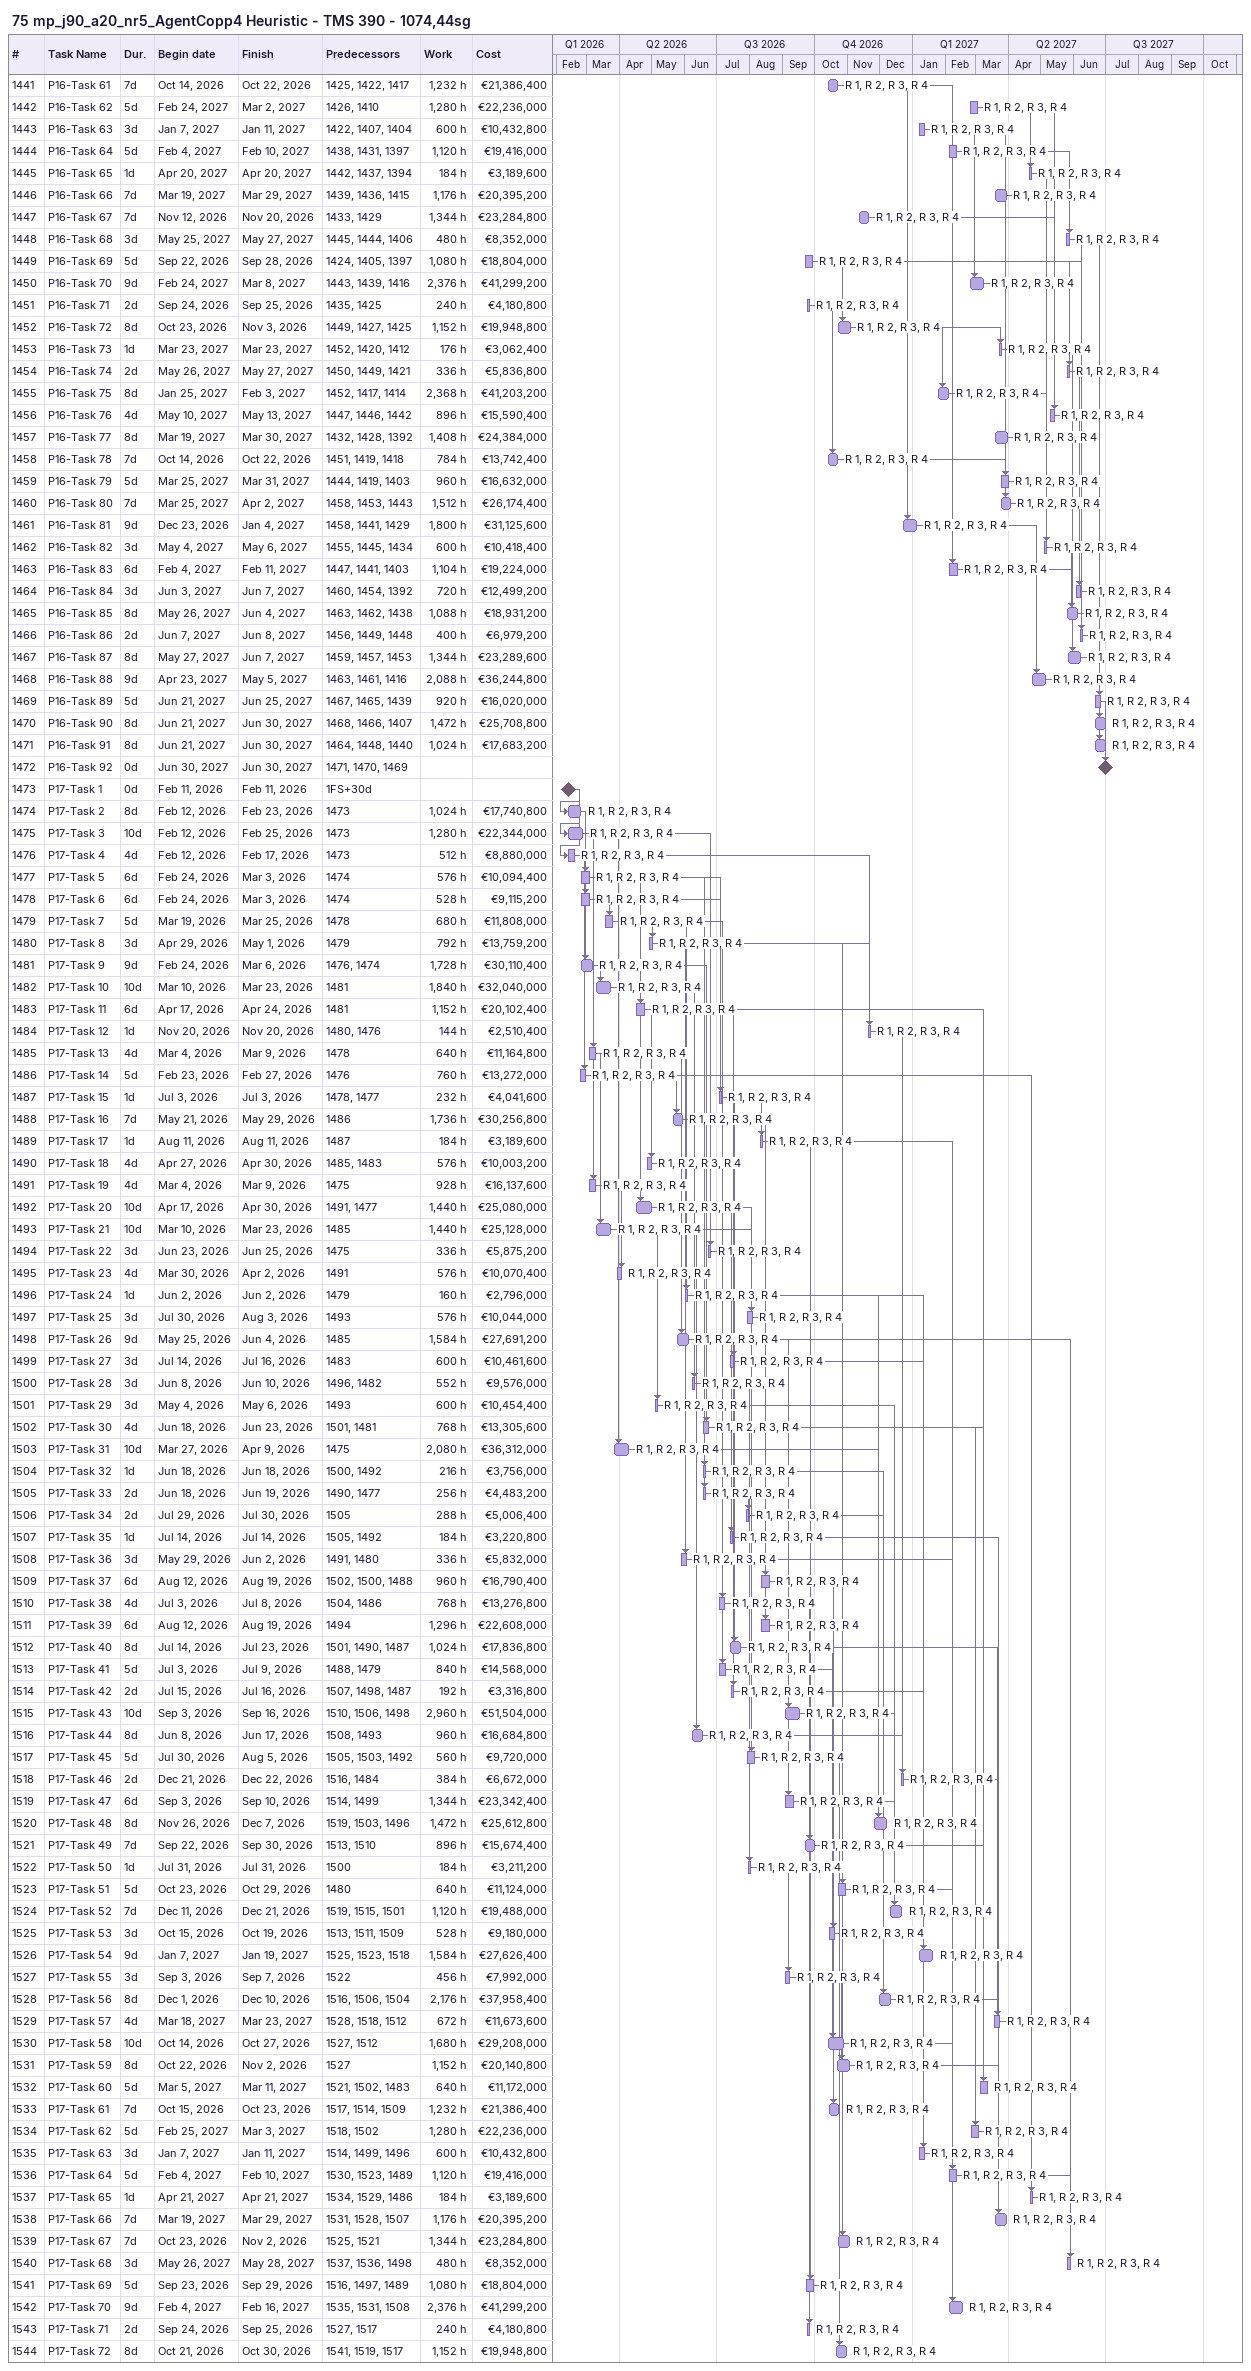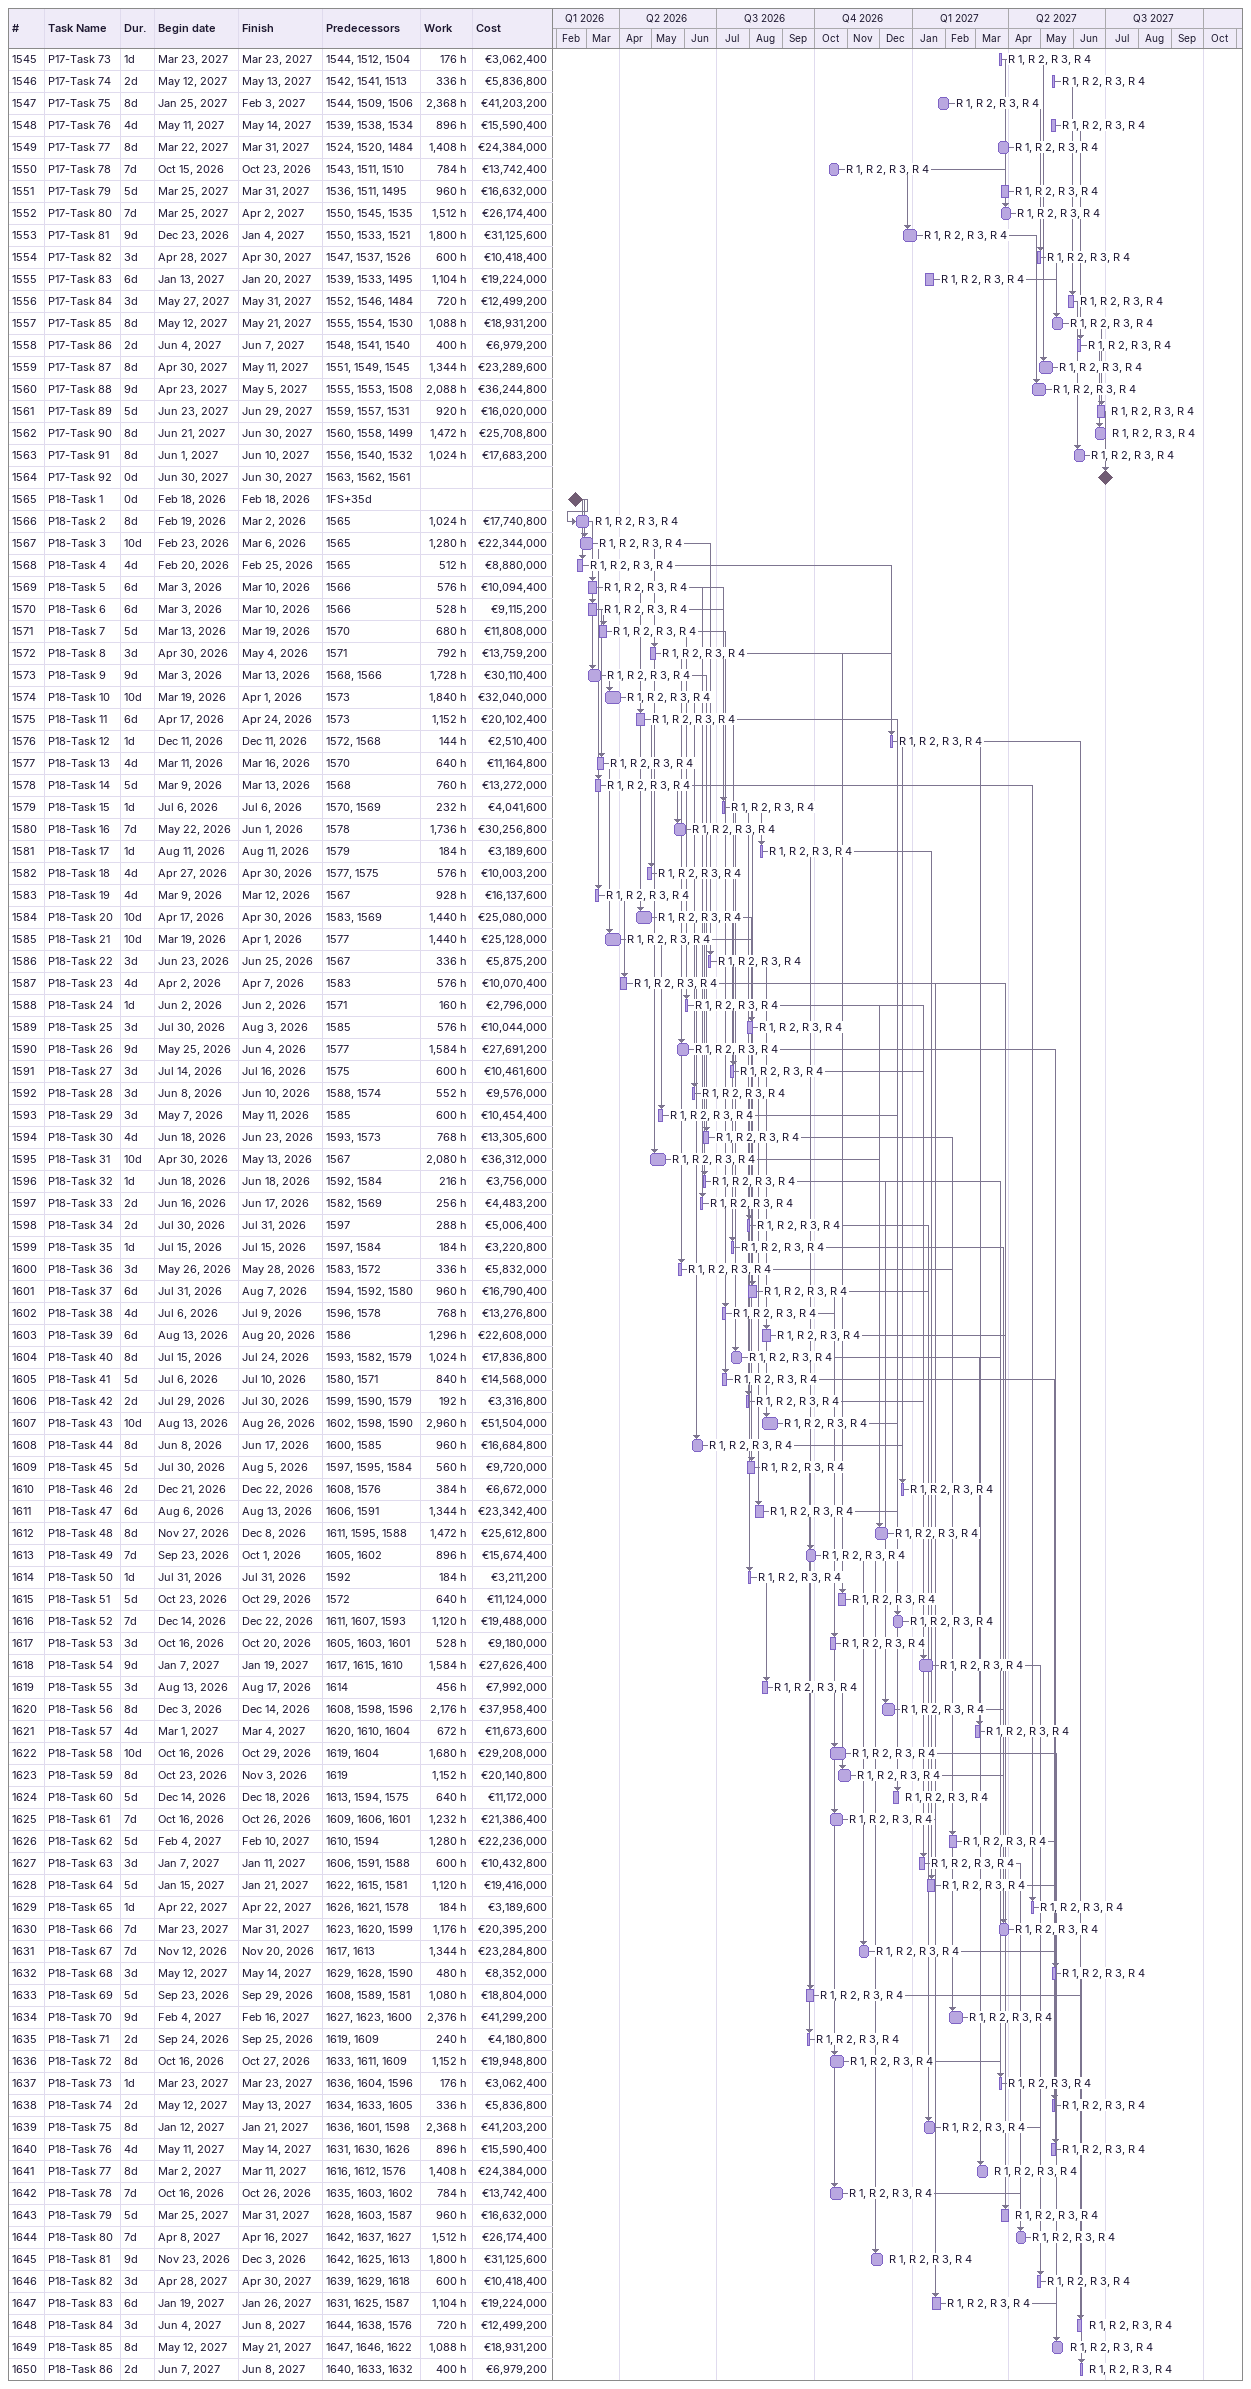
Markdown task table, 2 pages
75 mp_j90_a20_nr5_AgentCopp4 Heuristic - TMS 390 - 1074,44sg

| ID | Task | Duration | Start | Finish | Predecessors | Resources | Work (h) | Cost (€) |
|---|---|---|---|---|---|---|---|---|
| 1441 | P16-Task 61 | 7d | 2026-10-14 | 2026-10-22 | 1425, 1422, 1417 | R 1, R 2, R 3, R 4 | 1232 | 21386400 |
| 1442 | P16-Task 62 | 5d | 2027-02-24 | 2027-03-02 | 1426, 1410 | R 1, R 2, R 3, R 4 | 1280 | 22236000 |
| 1443 | P16-Task 63 | 3d | 2027-01-07 | 2027-01-11 | 1422, 1407, 1404 | R 1, R 2, R 3, R 4 | 600 | 10432800 |
| 1444 | P16-Task 64 | 5d | 2027-02-04 | 2027-02-10 | 1438, 1431, 1397 | R 1, R 2, R 3, R 4 | 1120 | 19416000 |
| 1445 | P16-Task 65 | 1d | 2027-04-20 | 2027-04-20 | 1442, 1437, 1394 | R 1, R 2, R 3, R 4 | 184 | 3189600 |
| 1446 | P16-Task 66 | 7d | 2027-03-19 | 2027-03-29 | 1439, 1436, 1415 | R 1, R 2, R 3, R 4 | 1176 | 20395200 |
| 1447 | P16-Task 67 | 7d | 2026-11-12 | 2026-11-20 | 1433, 1429 | R 1, R 2, R 3, R 4 | 1344 | 23284800 |
| 1448 | P16-Task 68 | 3d | 2027-05-25 | 2027-05-27 | 1445, 1444, 1406 | R 1, R 2, R 3, R 4 | 480 | 8352000 |
| 1449 | P16-Task 69 | 5d | 2026-09-22 | 2026-09-28 | 1424, 1405, 1397 | R 1, R 2, R 3, R 4 | 1080 | 18804000 |
| 1450 | P16-Task 70 | 9d | 2027-02-24 | 2027-03-08 | 1443, 1439, 1416 | R 1, R 2, R 3, R 4 | 2376 | 41299200 |
| 1451 | P16-Task 71 | 2d | 2026-09-24 | 2026-09-25 | 1435, 1425 | R 1, R 2, R 3, R 4 | 240 | 4180800 |
| 1452 | P16-Task 72 | 8d | 2026-10-23 | 2026-11-03 | 1449, 1427, 1425 | R 1, R 2, R 3, R 4 | 1152 | 19948800 |
| 1453 | P16-Task 73 | 1d | 2027-03-23 | 2027-03-23 | 1452, 1420, 1412 | R 1, R 2, R 3, R 4 | 176 | 3062400 |
| 1454 | P16-Task 74 | 2d | 2027-05-26 | 2027-05-27 | 1450, 1449, 1421 | R 1, R 2, R 3, R 4 | 336 | 5836800 |
| 1455 | P16-Task 75 | 8d | 2027-01-25 | 2027-02-03 | 1452, 1417, 1414 | R 1, R 2, R 3, R 4 | 2368 | 41203200 |
| 1456 | P16-Task 76 | 4d | 2027-05-10 | 2027-05-13 | 1447, 1446, 1442 | R 1, R 2, R 3, R 4 | 896 | 15590400 |
| 1457 | P16-Task 77 | 8d | 2027-03-19 | 2027-03-30 | 1432, 1428, 1392 | R 1, R 2, R 3, R 4 | 1408 | 24384000 |
| 1458 | P16-Task 78 | 7d | 2026-10-14 | 2026-10-22 | 1451, 1419, 1418 | R 1, R 2, R 3, R 4 | 784 | 13742400 |
| 1459 | P16-Task 79 | 5d | 2027-03-25 | 2027-03-31 | 1444, 1419, 1403 | R 1, R 2, R 3, R 4 | 960 | 16632000 |
| 1460 | P16-Task 80 | 7d | 2027-03-25 | 2027-04-02 | 1458, 1453, 1443 | R 1, R 2, R 3, R 4 | 1512 | 26174400 |
| 1461 | P16-Task 81 | 9d | 2026-12-23 | 2027-01-04 | 1458, 1441, 1429 | R 1, R 2, R 3, R 4 | 1800 | 31125600 |
| 1462 | P16-Task 82 | 3d | 2027-05-04 | 2027-05-06 | 1455, 1445, 1434 | R 1, R 2, R 3, R 4 | 600 | 10418400 |
| 1463 | P16-Task 83 | 6d | 2027-02-04 | 2027-02-11 | 1447, 1441, 1403 | R 1, R 2, R 3, R 4 | 1104 | 19224000 |
| 1464 | P16-Task 84 | 3d | 2027-06-03 | 2027-06-07 | 1460, 1454, 1392 | R 1, R 2, R 3, R 4 | 720 | 12499200 |
| 1465 | P16-Task 85 | 8d | 2027-05-26 | 2027-06-04 | 1463, 1462, 1438 | R 1, R 2, R 3, R 4 | 1088 | 18931200 |
| 1466 | P16-Task 86 | 2d | 2027-06-07 | 2027-06-08 | 1456, 1449, 1448 | R 1, R 2, R 3, R 4 | 400 | 6979200 |
| 1467 | P16-Task 87 | 8d | 2027-05-27 | 2027-06-07 | 1459, 1457, 1453 | R 1, R 2, R 3, R 4 | 1344 | 23289600 |
| 1468 | P16-Task 88 | 9d | 2027-04-23 | 2027-05-05 | 1463, 1461, 1416 | R 1, R 2, R 3, R 4 | 2088 | 36244800 |
| 1469 | P16-Task 89 | 5d | 2027-06-21 | 2027-06-25 | 1467, 1465, 1439 | R 1, R 2, R 3, R 4 | 920 | 16020000 |
| 1470 | P16-Task 90 | 8d | 2027-06-21 | 2027-06-30 | 1468, 1466, 1407 | R 1, R 2, R 3, R 4 | 1472 | 25708800 |
| 1471 | P16-Task 91 | 8d | 2027-06-21 | 2027-06-30 | 1464, 1448, 1440 | R 1, R 2, R 3, R 4 | 1024 | 17683200 |
| 1472 | P16-Task 92 | 0d | 2027-06-30 | 2027-06-30 | 1471, 1470, 1469 |  |  |  |
| 1473 | P17-Task 1 | 0d | 2026-02-11 | 2026-02-11 | 1FS+30d |  |  |  |
| 1474 | P17-Task 2 | 8d | 2026-02-12 | 2026-02-23 | 1473 | R 1, R 2, R 3, R 4 | 1024 | 17740800 |
| 1475 | P17-Task 3 | 10d | 2026-02-12 | 2026-02-25 | 1473 | R 1, R 2, R 3, R 4 | 1280 | 22344000 |
| 1476 | P17-Task 4 | 4d | 2026-02-12 | 2026-02-17 | 1473 | R 1, R 2, R 3, R 4 | 512 | 8880000 |
| 1477 | P17-Task 5 | 6d | 2026-02-24 | 2026-03-03 | 1474 | R 1, R 2, R 3, R 4 | 576 | 10094400 |
| 1478 | P17-Task 6 | 6d | 2026-02-24 | 2026-03-03 | 1474 | R 1, R 2, R 3, R 4 | 528 | 9115200 |
| 1479 | P17-Task 7 | 5d | 2026-03-19 | 2026-03-25 | 1478 | R 1, R 2, R 3, R 4 | 680 | 11808000 |
| 1480 | P17-Task 8 | 3d | 2026-04-29 | 2026-05-01 | 1479 | R 1, R 2, R 3, R 4 | 792 | 13759200 |
| 1481 | P17-Task 9 | 9d | 2026-02-24 | 2026-03-06 | 1476, 1474 | R 1, R 2, R 3, R 4 | 1728 | 30110400 |
| 1482 | P17-Task 10 | 10d | 2026-03-10 | 2026-03-23 | 1481 | R 1, R 2, R 3, R 4 | 1840 | 32040000 |
| 1483 | P17-Task 11 | 6d | 2026-04-17 | 2026-04-24 | 1481 | R 1, R 2, R 3, R 4 | 1152 | 20102400 |
| 1484 | P17-Task 12 | 1d | 2026-11-20 | 2026-11-20 | 1480, 1476 | R 1, R 2, R 3, R 4 | 144 | 2510400 |
| 1485 | P17-Task 13 | 4d | 2026-03-04 | 2026-03-09 | 1478 | R 1, R 2, R 3, R 4 | 640 | 11164800 |
| 1486 | P17-Task 14 | 5d | 2026-02-23 | 2026-02-27 | 1476 | R 1, R 2, R 3, R 4 | 760 | 13272000 |
| 1487 | P17-Task 15 | 1d | 2026-07-03 | 2026-07-03 | 1478, 1477 | R 1, R 2, R 3, R 4 | 232 | 4041600 |
| 1488 | P17-Task 16 | 7d | 2026-05-21 | 2026-05-29 | 1486 | R 1, R 2, R 3, R 4 | 1736 | 30256800 |
| 1489 | P17-Task 17 | 1d | 2026-08-11 | 2026-08-11 | 1487 | R 1, R 2, R 3, R 4 | 184 | 3189600 |
| 1490 | P17-Task 18 | 4d | 2026-04-27 | 2026-04-30 | 1485, 1483 | R 1, R 2, R 3, R 4 | 576 | 10003200 |
| 1491 | P17-Task 19 | 4d | 2026-03-04 | 2026-03-09 | 1475 | R 1, R 2, R 3, R 4 | 928 | 16137600 |
| 1492 | P17-Task 20 | 10d | 2026-04-17 | 2026-04-30 | 1491, 1477 | R 1, R 2, R 3, R 4 | 1440 | 25080000 |
| 1493 | P17-Task 21 | 10d | 2026-03-10 | 2026-03-23 | 1485 | R 1, R 2, R 3, R 4 | 1440 | 25128000 |
| 1494 | P17-Task 22 | 3d | 2026-06-23 | 2026-06-25 | 1475 | R 1, R 2, R 3, R 4 | 336 | 5875200 |
| 1495 | P17-Task 23 | 4d | 2026-03-30 | 2026-04-02 | 1491 | R 1, R 2, R 3, R 4 | 576 | 10070400 |
| 1496 | P17-Task 24 | 1d | 2026-06-02 | 2026-06-02 | 1479 | R 1, R 2, R 3, R 4 | 160 | 2796000 |
| 1497 | P17-Task 25 | 3d | 2026-07-30 | 2026-08-03 | 1493 | R 1, R 2, R 3, R 4 | 576 | 10044000 |
| 1498 | P17-Task 26 | 9d | 2026-05-25 | 2026-06-04 | 1485 | R 1, R 2, R 3, R 4 | 1584 | 27691200 |
| 1499 | P17-Task 27 | 3d | 2026-07-14 | 2026-07-16 | 1483 | R 1, R 2, R 3, R 4 | 600 | 10461600 |
| 1500 | P17-Task 28 | 3d | 2026-06-08 | 2026-06-10 | 1496, 1482 | R 1, R 2, R 3, R 4 | 552 | 9576000 |
| 1501 | P17-Task 29 | 3d | 2026-05-04 | 2026-05-06 | 1493 | R 1, R 2, R 3, R 4 | 600 | 10454400 |
| 1502 | P17-Task 30 | 4d | 2026-06-18 | 2026-06-23 | 1501, 1481 | R 1, R 2, R 3, R 4 | 768 | 13305600 |
| 1503 | P17-Task 31 | 10d | 2026-03-27 | 2026-04-09 | 1475 | R 1, R 2, R 3, R 4 | 2080 | 36312000 |
| 1504 | P17-Task 32 | 1d | 2026-06-18 | 2026-06-18 | 1500, 1492 | R 1, R 2, R 3, R 4 | 216 | 3756000 |
| 1505 | P17-Task 33 | 2d | 2026-06-18 | 2026-06-19 | 1490, 1477 | R 1, R 2, R 3, R 4 | 256 | 4483200 |
| 1506 | P17-Task 34 | 2d | 2026-07-29 | 2026-07-30 | 1505 | R 1, R 2, R 3, R 4 | 288 | 5006400 |
| 1507 | P17-Task 35 | 1d | 2026-07-14 | 2026-07-14 | 1505, 1492 | R 1, R 2, R 3, R 4 | 184 | 3220800 |
| 1508 | P17-Task 36 | 3d | 2026-05-29 | 2026-06-02 | 1491, 1480 | R 1, R 2, R 3, R 4 | 336 | 5832000 |
| 1509 | P17-Task 37 | 6d | 2026-08-12 | 2026-08-19 | 1502, 1500, 1488 | R 1, R 2, R 3, R 4 | 960 | 16790400 |
| 1510 | P17-Task 38 | 4d | 2026-07-03 | 2026-07-08 | 1504, 1486 | R 1, R 2, R 3, R 4 | 768 | 13276800 |
| 1511 | P17-Task 39 | 6d | 2026-08-12 | 2026-08-19 | 1494 | R 1, R 2, R 3, R 4 | 1296 | 22608000 |
| 1512 | P17-Task 40 | 8d | 2026-07-14 | 2026-07-23 | 1501, 1490, 1487 | R 1, R 2, R 3, R 4 | 1024 | 17836800 |
| 1513 | P17-Task 41 | 5d | 2026-07-03 | 2026-07-09 | 1488, 1479 | R 1, R 2, R 3, R 4 | 840 | 14568000 |
| 1514 | P17-Task 42 | 2d | 2026-07-15 | 2026-07-16 | 1507, 1498, 1487 | R 1, R 2, R 3, R 4 | 192 | 3316800 |
| 1515 | P17-Task 43 | 10d | 2026-09-03 | 2026-09-16 | 1510, 1506, 1498 | R 1, R 2, R 3, R 4 | 2960 | 51504000 |
| 1516 | P17-Task 44 | 8d | 2026-06-08 | 2026-06-17 | 1508, 1493 | R 1, R 2, R 3, R 4 | 960 | 16684800 |
| 1517 | P17-Task 45 | 5d | 2026-07-30 | 2026-08-05 | 1505, 1503, 1492 | R 1, R 2, R 3, R 4 | 560 | 9720000 |
| 1518 | P17-Task 46 | 2d | 2026-12-21 | 2026-12-22 | 1516, 1484 | R 1, R 2, R 3, R 4 | 384 | 6672000 |
| 1519 | P17-Task 47 | 6d | 2026-09-03 | 2026-09-10 | 1514, 1499 | R 1, R 2, R 3, R 4 | 1344 | 23342400 |
| 1520 | P17-Task 48 | 8d | 2026-11-26 | 2026-12-07 | 1519, 1503, 1496 | R 1, R 2, R 3, R 4 | 1472 | 25612800 |
| 1521 | P17-Task 49 | 7d | 2026-09-22 | 2026-09-30 | 1513, 1510 | R 1, R 2, R 3, R 4 | 896 | 15674400 |
| 1522 | P17-Task 50 | 1d | 2026-07-31 | 2026-07-31 | 1500 | R 1, R 2, R 3, R 4 | 184 | 3211200 |
| 1523 | P17-Task 51 | 5d | 2026-10-23 | 2026-10-29 | 1480 | R 1, R 2, R 3, R 4 | 640 | 11124000 |
| 1524 | P17-Task 52 | 7d | 2026-12-11 | 2026-12-21 | 1519, 1515, 1501 | R 1, R 2, R 3, R 4 | 1120 | 19488000 |
| 1525 | P17-Task 53 | 3d | 2026-10-15 | 2026-10-19 | 1513, 1511, 1509 | R 1, R 2, R 3, R 4 | 528 | 9180000 |
| 1526 | P17-Task 54 | 9d | 2027-01-07 | 2027-01-19 | 1525, 1523, 1518 | R 1, R 2, R 3, R 4 | 1584 | 27626400 |
| 1527 | P17-Task 55 | 3d | 2026-09-03 | 2026-09-07 | 1522 | R 1, R 2, R 3, R 4 | 456 | 7992000 |
| 1528 | P17-Task 56 | 8d | 2026-12-01 | 2026-12-10 | 1516, 1506, 1504 | R 1, R 2, R 3, R 4 | 2176 | 37958400 |
| 1529 | P17-Task 57 | 4d | 2027-03-18 | 2027-03-23 | 1528, 1518, 1512 | R 1, R 2, R 3, R 4 | 672 | 11673600 |
| 1530 | P17-Task 58 | 10d | 2026-10-14 | 2026-10-27 | 1527, 1512 | R 1, R 2, R 3, R 4 | 1680 | 29208000 |
| 1531 | P17-Task 59 | 8d | 2026-10-22 | 2026-11-02 | 1527 | R 1, R 2, R 3, R 4 | 1152 | 20140800 |
| 1532 | P17-Task 60 | 5d | 2027-03-05 | 2027-03-11 | 1521, 1502, 1483 | R 1, R 2, R 3, R 4 | 640 | 11172000 |
| 1533 | P17-Task 61 | 7d | 2026-10-15 | 2026-10-23 | 1517, 1514, 1509 | R 1, R 2, R 3, R 4 | 1232 | 21386400 |
| 1534 | P17-Task 62 | 5d | 2027-02-25 | 2027-03-03 | 1518, 1502 | R 1, R 2, R 3, R 4 | 1280 | 22236000 |
| 1535 | P17-Task 63 | 3d | 2027-01-07 | 2027-01-11 | 1514, 1499, 1496 | R 1, R 2, R 3, R 4 | 600 | 10432800 |
| 1536 | P17-Task 64 | 5d | 2027-02-04 | 2027-02-10 | 1530, 1523, 1489 | R 1, R 2, R 3, R 4 | 1120 | 19416000 |
| 1537 | P17-Task 65 | 1d | 2027-04-21 | 2027-04-21 | 1534, 1529, 1486 | R 1, R 2, R 3, R 4 | 184 | 3189600 |
| 1538 | P17-Task 66 | 7d | 2027-03-19 | 2027-03-29 | 1531, 1528, 1507 | R 1, R 2, R 3, R 4 | 1176 | 20395200 |
| 1539 | P17-Task 67 | 7d | 2026-10-23 | 2026-11-02 | 1525, 1521 | R 1, R 2, R 3, R 4 | 1344 | 23284800 |
| 1540 | P17-Task 68 | 3d | 2027-05-26 | 2027-05-28 | 1537, 1536, 1498 | R 1, R 2, R 3, R 4 | 480 | 8352000 |
| 1541 | P17-Task 69 | 5d | 2026-09-23 | 2026-09-29 | 1516, 1497, 1489 | R 1, R 2, R 3, R 4 | 1080 | 18804000 |
| 1542 | P17-Task 70 | 9d | 2027-02-04 | 2027-02-16 | 1535, 1531, 1508 | R 1, R 2, R 3, R 4 | 2376 | 41299200 |
| 1543 | P17-Task 71 | 2d | 2026-09-24 | 2026-09-25 | 1527, 1517 | R 1, R 2, R 3, R 4 | 240 | 4180800 |
| 1544 | P17-Task 72 | 8d | 2026-10-21 | 2026-10-30 | 1541, 1519, 1517 | R 1, R 2, R 3, R 4 | 1152 | 19948800 |
| 1545 | P17-Task 73 | 1d | 2027-03-23 | 2027-03-23 | 1544, 1512, 1504 | R 1, R 2, R 3, R 4 | 176 | 3062400 |
| 1546 | P17-Task 74 | 2d | 2027-05-12 | 2027-05-13 | 1542, 1541, 1513 | R 1, R 2, R 3, R 4 | 336 | 5836800 |
| 1547 | P17-Task 75 | 8d | 2027-01-25 | 2027-02-03 | 1544, 1509, 1506 | R 1, R 2, R 3, R 4 | 2368 | 41203200 |
| 1548 | P17-Task 76 | 4d | 2027-05-11 | 2027-05-14 | 1539, 1538, 1534 | R 1, R 2, R 3, R 4 | 896 | 15590400 |
| 1549 | P17-Task 77 | 8d | 2027-03-22 | 2027-03-31 | 1524, 1520, 1484 | R 1, R 2, R 3, R 4 | 1408 | 24384000 |
| 1550 | P17-Task 78 | 7d | 2026-10-15 | 2026-10-23 | 1543, 1511, 1510 | R 1, R 2, R 3, R 4 | 784 | 13742400 |
| 1551 | P17-Task 79 | 5d | 2027-03-25 | 2027-03-31 | 1536, 1511, 1495 | R 1, R 2, R 3, R 4 | 960 | 16632000 |
| 1552 | P17-Task 80 | 7d | 2027-03-25 | 2027-04-02 | 1550, 1545, 1535 | R 1, R 2, R 3, R 4 | 1512 | 26174400 |
| 1553 | P17-Task 81 | 9d | 2026-12-23 | 2027-01-04 | 1550, 1533, 1521 | R 1, R 2, R 3, R 4 | 1800 | 31125600 |
| 1554 | P17-Task 82 | 3d | 2027-04-28 | 2027-04-30 | 1547, 1537, 1526 | R 1, R 2, R 3, R 4 | 600 | 10418400 |
| 1555 | P17-Task 83 | 6d | 2027-01-13 | 2027-01-20 | 1539, 1533, 1495 | R 1, R 2, R 3, R 4 | 1104 | 19224000 |
| 1556 | P17-Task 84 | 3d | 2027-05-27 | 2027-05-31 | 1552, 1546, 1484 | R 1, R 2, R 3, R 4 | 720 | 12499200 |
| 1557 | P17-Task 85 | 8d | 2027-05-12 | 2027-05-21 | 1555, 1554, 1530 | R 1, R 2, R 3, R 4 | 1088 | 18931200 |
| 1558 | P17-Task 86 | 2d | 2027-06-04 | 2027-06-07 | 1548, 1541, 1540 | R 1, R 2, R 3, R 4 | 400 | 6979200 |
| 1559 | P17-Task 87 | 8d | 2027-04-30 | 2027-05-11 | 1551, 1549, 1545 | R 1, R 2, R 3, R 4 | 1344 | 23289600 |
| 1560 | P17-Task 88 | 9d | 2027-04-23 | 2027-05-05 | 1555, 1553, 1508 | R 1, R 2, R 3, R 4 | 2088 | 36244800 |
| 1561 | P17-Task 89 | 5d | 2027-06-23 | 2027-06-29 | 1559, 1557, 1531 | R 1, R 2, R 3, R 4 | 920 | 16020000 |
| 1562 | P17-Task 90 | 8d | 2027-06-21 | 2027-06-30 | 1560, 1558, 1499 | R 1, R 2, R 3, R 4 | 1472 | 25708800 |
| 1563 | P17-Task 91 | 8d | 2027-06-01 | 2027-06-10 | 1556, 1540, 1532 | R 1, R 2, R 3, R 4 | 1024 | 17683200 |
| 1564 | P17-Task 92 | 0d | 2027-06-30 | 2027-06-30 | 1563, 1562, 1561 |  |  |  |
| 1565 | P18-Task 1 | 0d | 2026-02-18 | 2026-02-18 | 1FS+35d |  |  |  |
| 1566 | P18-Task 2 | 8d | 2026-02-19 | 2026-03-02 | 1565 | R 1, R 2, R 3, R 4 | 1024 | 17740800 |
| 1567 | P18-Task 3 | 10d | 2026-02-23 | 2026-03-06 | 1565 | R 1, R 2, R 3, R 4 | 1280 | 22344000 |
| 1568 | P18-Task 4 | 4d | 2026-02-20 | 2026-02-25 | 1565 | R 1, R 2, R 3, R 4 | 512 | 8880000 |
| 1569 | P18-Task 5 | 6d | 2026-03-03 | 2026-03-10 | 1566 | R 1, R 2, R 3, R 4 | 576 | 10094400 |
| 1570 | P18-Task 6 | 6d | 2026-03-03 | 2026-03-10 | 1566 | R 1, R 2, R 3, R 4 | 528 | 9115200 |
| 1571 | P18-Task 7 | 5d | 2026-03-13 | 2026-03-19 | 1570 | R 1, R 2, R 3, R 4 | 680 | 11808000 |
| 1572 | P18-Task 8 | 3d | 2026-04-30 | 2026-05-04 | 1571 | R 1, R 2, R 3, R 4 | 792 | 13759200 |
| 1573 | P18-Task 9 | 9d | 2026-03-03 | 2026-03-13 | 1568, 1566 | R 1, R 2, R 3, R 4 | 1728 | 30110400 |
| 1574 | P18-Task 10 | 10d | 2026-03-19 | 2026-04-01 | 1573 | R 1, R 2, R 3, R 4 | 1840 | 32040000 |
| 1575 | P18-Task 11 | 6d | 2026-04-17 | 2026-04-24 | 1573 | R 1, R 2, R 3, R 4 | 1152 | 20102400 |
| 1576 | P18-Task 12 | 1d | 2026-12-11 | 2026-12-11 | 1572, 1568 | R 1, R 2, R 3, R 4 | 144 | 2510400 |
| 1577 | P18-Task 13 | 4d | 2026-03-11 | 2026-03-16 | 1570 | R 1, R 2, R 3, R 4 | 640 | 11164800 |
| 1578 | P18-Task 14 | 5d | 2026-03-09 | 2026-03-13 | 1568 | R 1, R 2, R 3, R 4 | 760 | 13272000 |
| 1579 | P18-Task 15 | 1d | 2026-07-06 | 2026-07-06 | 1570, 1569 | R 1, R 2, R 3, R 4 | 232 | 4041600 |
| 1580 | P18-Task 16 | 7d | 2026-05-22 | 2026-06-01 | 1578 | R 1, R 2, R 3, R 4 | 1736 | 30256800 |
| 1581 | P18-Task 17 | 1d | 2026-08-11 | 2026-08-11 | 1579 | R 1, R 2, R 3, R 4 | 184 | 3189600 |
| 1582 | P18-Task 18 | 4d | 2026-04-27 | 2026-04-30 | 1577, 1575 | R 1, R 2, R 3, R 4 | 576 | 10003200 |
| 1583 | P18-Task 19 | 4d | 2026-03-09 | 2026-03-12 | 1567 | R 1, R 2, R 3, R 4 | 928 | 16137600 |
| 1584 | P18-Task 20 | 10d | 2026-04-17 | 2026-04-30 | 1583, 1569 | R 1, R 2, R 3, R 4 | 1440 | 25080000 |
| 1585 | P18-Task 21 | 10d | 2026-03-19 | 2026-04-01 | 1577 | R 1, R 2, R 3, R 4 | 1440 | 25128000 |
| 1586 | P18-Task 22 | 3d | 2026-06-23 | 2026-06-25 | 1567 | R 1, R 2, R 3, R 4 | 336 | 5875200 |
| 1587 | P18-Task 23 | 4d | 2026-04-02 | 2026-04-07 | 1583 | R 1, R 2, R 3, R 4 | 576 | 10070400 |
| 1588 | P18-Task 24 | 1d | 2026-06-02 | 2026-06-02 | 1571 | R 1, R 2, R 3, R 4 | 160 | 2796000 |
| 1589 | P18-Task 25 | 3d | 2026-07-30 | 2026-08-03 | 1585 | R 1, R 2, R 3, R 4 | 576 | 10044000 |
| 1590 | P18-Task 26 | 9d | 2026-05-25 | 2026-06-04 | 1577 | R 1, R 2, R 3, R 4 | 1584 | 27691200 |
| 1591 | P18-Task 27 | 3d | 2026-07-14 | 2026-07-16 | 1575 | R 1, R 2, R 3, R 4 | 600 | 10461600 |
| 1592 | P18-Task 28 | 3d | 2026-06-08 | 2026-06-10 | 1588, 1574 | R 1, R 2, R 3, R 4 | 552 | 9576000 |
| 1593 | P18-Task 29 | 3d | 2026-05-07 | 2026-05-11 | 1585 | R 1, R 2, R 3, R 4 | 600 | 10454400 |
| 1594 | P18-Task 30 | 4d | 2026-06-18 | 2026-06-23 | 1593, 1573 | R 1, R 2, R 3, R 4 | 768 | 13305600 |
| 1595 | P18-Task 31 | 10d | 2026-04-30 | 2026-05-13 | 1567 | R 1, R 2, R 3, R 4 | 2080 | 36312000 |
| 1596 | P18-Task 32 | 1d | 2026-06-18 | 2026-06-18 | 1592, 1584 | R 1, R 2, R 3, R 4 | 216 | 3756000 |
| 1597 | P18-Task 33 | 2d | 2026-06-16 | 2026-06-17 | 1582, 1569 | R 1, R 2, R 3, R 4 | 256 | 4483200 |
| 1598 | P18-Task 34 | 2d | 2026-07-30 | 2026-07-31 | 1597 | R 1, R 2, R 3, R 4 | 288 | 5006400 |
| 1599 | P18-Task 35 | 1d | 2026-07-15 | 2026-07-15 | 1597, 1584 | R 1, R 2, R 3, R 4 | 184 | 3220800 |
| 1600 | P18-Task 36 | 3d | 2026-05-26 | 2026-05-28 | 1583, 1572 | R 1, R 2, R 3, R 4 | 336 | 5832000 |
| 1601 | P18-Task 37 | 6d | 2026-07-31 | 2026-08-07 | 1594, 1592, 1580 | R 1, R 2, R 3, R 4 | 960 | 16790400 |
| 1602 | P18-Task 38 | 4d | 2026-07-06 | 2026-07-09 | 1596, 1578 | R 1, R 2, R 3, R 4 | 768 | 13276800 |
| 1603 | P18-Task 39 | 6d | 2026-08-13 | 2026-08-20 | 1586 | R 1, R 2, R 3, R 4 | 1296 | 22608000 |
| 1604 | P18-Task 40 | 8d | 2026-07-15 | 2026-07-24 | 1593, 1582, 1579 | R 1, R 2, R 3, R 4 | 1024 | 17836800 |
| 1605 | P18-Task 41 | 5d | 2026-07-06 | 2026-07-10 | 1580, 1571 | R 1, R 2, R 3, R 4 | 840 | 14568000 |
| 1606 | P18-Task 42 | 2d | 2026-07-29 | 2026-07-30 | 1599, 1590, 1579 | R 1, R 2, R 3, R 4 | 192 | 3316800 |
| 1607 | P18-Task 43 | 10d | 2026-08-13 | 2026-08-26 | 1602, 1598, 1590 | R 1, R 2, R 3, R 4 | 2960 | 51504000 |
| 1608 | P18-Task 44 | 8d | 2026-06-08 | 2026-06-17 | 1600, 1585 | R 1, R 2, R 3, R 4 | 960 | 16684800 |
| 1609 | P18-Task 45 | 5d | 2026-07-30 | 2026-08-05 | 1597, 1595, 1584 | R 1, R 2, R 3, R 4 | 560 | 9720000 |
| 1610 | P18-Task 46 | 2d | 2026-12-21 | 2026-12-22 | 1608, 1576 | R 1, R 2, R 3, R 4 | 384 | 6672000 |
| 1611 | P18-Task 47 | 6d | 2026-08-06 | 2026-08-13 | 1606, 1591 | R 1, R 2, R 3, R 4 | 1344 | 23342400 |
| 1612 | P18-Task 48 | 8d | 2026-11-27 | 2026-12-08 | 1611, 1595, 1588 | R 1, R 2, R 3, R 4 | 1472 | 25612800 |
| 1613 | P18-Task 49 | 7d | 2026-09-23 | 2026-10-01 | 1605, 1602 | R 1, R 2, R 3, R 4 | 896 | 15674400 |
| 1614 | P18-Task 50 | 1d | 2026-07-31 | 2026-07-31 | 1592 | R 1, R 2, R 3, R 4 | 184 | 3211200 |
| 1615 | P18-Task 51 | 5d | 2026-10-23 | 2026-10-29 | 1572 | R 1, R 2, R 3, R 4 | 640 | 11124000 |
| 1616 | P18-Task 52 | 7d | 2026-12-14 | 2026-12-22 | 1611, 1607, 1593 | R 1, R 2, R 3, R 4 | 1120 | 19488000 |
| 1617 | P18-Task 53 | 3d | 2026-10-16 | 2026-10-20 | 1605, 1603, 1601 | R 1, R 2, R 3, R 4 | 528 | 9180000 |
| 1618 | P18-Task 54 | 9d | 2027-01-07 | 2027-01-19 | 1617, 1615, 1610 | R 1, R 2, R 3, R 4 | 1584 | 27626400 |
| 1619 | P18-Task 55 | 3d | 2026-08-13 | 2026-08-17 | 1614 | R 1, R 2, R 3, R 4 | 456 | 7992000 |
| 1620 | P18-Task 56 | 8d | 2026-12-03 | 2026-12-14 | 1608, 1598, 1596 | R 1, R 2, R 3, R 4 | 2176 | 37958400 |
| 1621 | P18-Task 57 | 4d | 2027-03-01 | 2027-03-04 | 1620, 1610, 1604 | R 1, R 2, R 3, R 4 | 672 | 11673600 |
| 1622 | P18-Task 58 | 10d | 2026-10-16 | 2026-10-29 | 1619, 1604 | R 1, R 2, R 3, R 4 | 1680 | 29208000 |
| 1623 | P18-Task 59 | 8d | 2026-10-23 | 2026-11-03 | 1619 | R 1, R 2, R 3, R 4 | 1152 | 20140800 |
| 1624 | P18-Task 60 | 5d | 2026-12-14 | 2026-12-18 | 1613, 1594, 1575 | R 1, R 2, R 3, R 4 | 640 | 11172000 |
| 1625 | P18-Task 61 | 7d | 2026-10-16 | 2026-10-26 | 1609, 1606, 1601 | R 1, R 2, R 3, R 4 | 1232 | 21386400 |
| 1626 | P18-Task 62 | 5d | 2027-02-04 | 2027-02-10 | 1610, 1594 | R 1, R 2, R 3, R 4 | 1280 | 22236000 |
| 1627 | P18-Task 63 | 3d | 2027-01-07 | 2027-01-11 | 1606, 1591, 1588 | R 1, R 2, R 3, R 4 | 600 | 10432800 |
| 1628 | P18-Task 64 | 5d | 2027-01-15 | 2027-01-21 | 1622, 1615, 1581 | R 1, R 2, R 3, R 4 | 1120 | 19416000 |
| 1629 | P18-Task 65 | 1d | 2027-04-22 | 2027-04-22 | 1626, 1621, 1578 | R 1, R 2, R 3, R 4 | 184 | 3189600 |
| 1630 | P18-Task 66 | 7d | 2027-03-23 | 2027-03-31 | 1623, 1620, 1599 | R 1, R 2, R 3, R 4 | 1176 | 20395200 |
| 1631 | P18-Task 67 | 7d | 2026-11-12 | 2026-11-20 | 1617, 1613 | R 1, R 2, R 3, R 4 | 1344 | 23284800 |
| 1632 | P18-Task 68 | 3d | 2027-05-12 | 2027-05-14 | 1629, 1628, 1590 | R 1, R 2, R 3, R 4 | 480 | 8352000 |
| 1633 | P18-Task 69 | 5d | 2026-09-23 | 2026-09-29 | 1608, 1589, 1581 | R 1, R 2, R 3, R 4 | 1080 | 18804000 |
| 1634 | P18-Task 70 | 9d | 2027-02-04 | 2027-02-16 | 1627, 1623, 1600 | R 1, R 2, R 3, R 4 | 2376 | 41299200 |
| 1635 | P18-Task 71 | 2d | 2026-09-24 | 2026-09-25 | 1619, 1609 | R 1, R 2, R 3, R 4 | 240 | 4180800 |
| 1636 | P18-Task 72 | 8d | 2026-10-16 | 2026-10-27 | 1633, 1611, 1609 | R 1, R 2, R 3, R 4 | 1152 | 19948800 |
| 1637 | P18-Task 73 | 1d | 2027-03-23 | 2027-03-23 | 1636, 1604, 1596 | R 1, R 2, R 3, R 4 | 176 | 3062400 |
| 1638 | P18-Task 74 | 2d | 2027-05-12 | 2027-05-13 | 1634, 1633, 1605 | R 1, R 2, R 3, R 4 | 336 | 5836800 |
| 1639 | P18-Task 75 | 8d | 2027-01-12 | 2027-01-21 | 1636, 1601, 1598 | R 1, R 2, R 3, R 4 | 2368 | 41203200 |
| 1640 | P18-Task 76 | 4d | 2027-05-11 | 2027-05-14 | 1631, 1630, 1626 | R 1, R 2, R 3, R 4 | 896 | 15590400 |
| 1641 | P18-Task 77 | 8d | 2027-03-02 | 2027-03-11 | 1616, 1612, 1576 | R 1, R 2, R 3, R 4 | 1408 | 24384000 |
| 1642 | P18-Task 78 | 7d | 2026-10-16 | 2026-10-26 | 1635, 1603, 1602 | R 1, R 2, R 3, R 4 | 784 | 13742400 |
| 1643 | P18-Task 79 | 5d | 2027-03-25 | 2027-03-31 | 1628, 1603, 1587 | R 1, R 2, R 3, R 4 | 960 | 16632000 |
| 1644 | P18-Task 80 | 7d | 2027-04-08 | 2027-04-16 | 1642, 1637, 1627 | R 1, R 2, R 3, R 4 | 1512 | 26174400 |
| 1645 | P18-Task 81 | 9d | 2026-11-23 | 2026-12-03 | 1642, 1625, 1613 | R 1, R 2, R 3, R 4 | 1800 | 31125600 |
| 1646 | P18-Task 82 | 3d | 2027-04-28 | 2027-04-30 | 1639, 1629, 1618 | R 1, R 2, R 3, R 4 | 600 | 10418400 |
| 1647 | P18-Task 83 | 6d | 2027-01-19 | 2027-01-26 | 1631, 1625, 1587 | R 1, R 2, R 3, R 4 | 1104 | 19224000 |
| 1648 | P18-Task 84 | 3d | 2027-06-04 | 2027-06-08 | 1644, 1638, 1576 | R 1, R 2, R 3, R 4 | 720 | 12499200 |
| 1649 | P18-Task 85 | 8d | 2027-05-12 | 2027-05-21 | 1647, 1646, 1622 | R 1, R 2, R 3, R 4 | 1088 | 18931200 |
| 1650 | P18-Task 86 | 2d | 2027-06-07 | 2027-06-08 | 1640, 1633, 1632 | R 1, R 2, R 3, R 4 | 400 | 6979200 |
